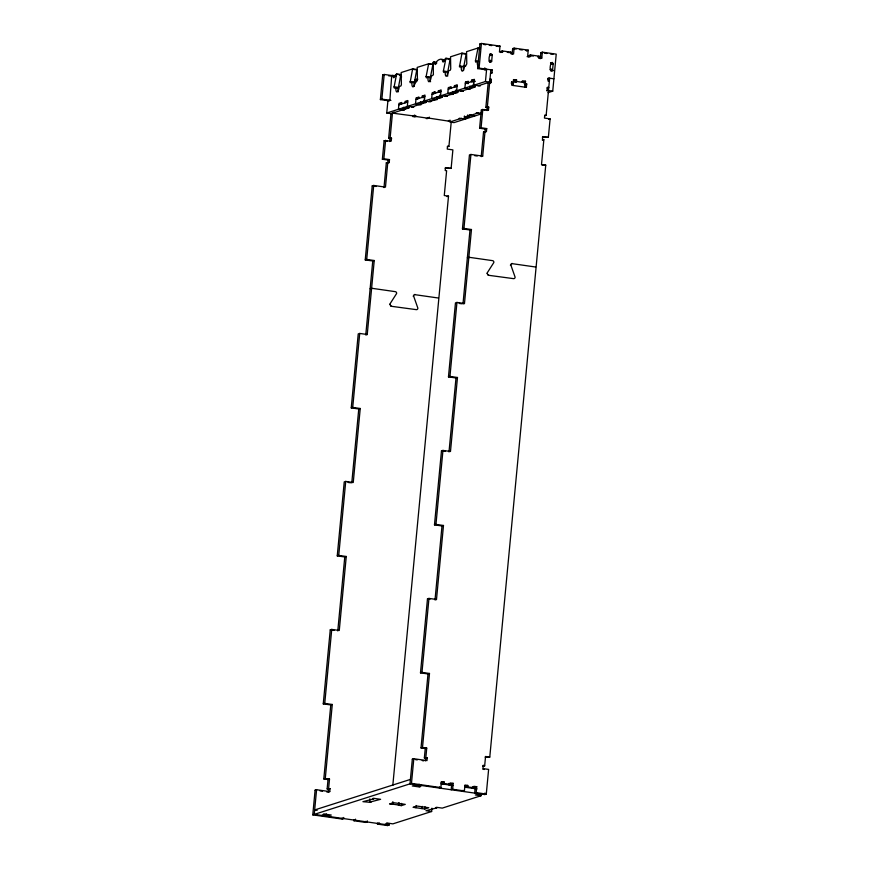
<?xml version="1.0" encoding="UTF-8"?>
<svg xmlns="http://www.w3.org/2000/svg" width="869" height="869" viewBox="0 0 869 869"><rect width="100%" height="100%" fill="white"/><g stroke="black" fill="none" stroke-linecap="round" stroke-linejoin="round"><path stroke-width="1.3" d="M428.602 64.187L432.892 64.382L428.656 63.752L426.071 76.798L426.353 77.862L428.004 77.363A5.008 1.575 -81.9 0 0 429.177 81.762A5.008 1.575 -81.9 0 0 431.285 76.309L433.381 74.821L433.24 62.286L434.391 61.96L434.652 62.796A3.009 0.945 -81.9 0 0 435.402 64.469A3.009 0.945 -81.9 0 0 436.52 62.199C436.705 60.037 442.549 57.636 442.484 60.298A3.009 0.945 -81.9 0 0 443.233 61.971A3.009 0.945 -81.9 0 0 444.352 59.7L445.949 58.234L450.185 58.842L447.644 72.583M492.267 54.812C490.083 50.836 488.02 59.613 489.551 60.863A1.13 1.054 72.3 0 0 490.507 62.123A1.13 1.054 72.3 0 0 491.669 61.167L492.267 54.812L491.159 55.171M553.195 63.524C550.924 59.059 549.447 69.075 550.479 69.563A1.13 1.054 72.3 0 0 551.435 70.823A1.13 1.054 72.3 0 0 552.597 69.868L553.195 63.524L552.087 63.871M396.536 74.408L400.826 74.604L396.601 73.974L394.015 87.497L394.309 88.084L398.056 87.888A5.008 1.575 -81.9 0 0 398.404 91.777M395.938 87.584A5.008 1.575 -81.9 0 0 397.111 91.995A5.008 1.575 -81.9 0 0 399.229 86.531L400.935 85.933L401.391 84.673L401.174 72.54L412.623 68.868L416.859 69.466L414.285 82.99M445.949 58.234L443.353 71.236L443.635 72.344L445.286 71.845A5.008 1.575 -81.9 0 0 446.47 76.255A5.008 1.575 -81.9 0 0 448.578 70.791L450.24 70.248L450.739 68.933L450.533 56.8L461.982 53.128L466.218 53.726L463.655 67.369M432.838 64.762L430.307 77.797M480.133 48.316L478.015 48.012L475.419 61.058L475.701 62.123L477.353 61.623A5.008 1.575 -81.9 0 0 478.384 66.055M400.783 74.962L398.274 88.214M412.623 68.868L410.092 82.642L416.284 82.077M461.982 53.128L459.451 66.913L465.632 66.337M343.766 817.479L343.657 818.587L342.18 819.065L312.775 814.861L315.099 790.193L316.577 789.725L329.753 791.605L330.035 788.65L327.146 788.922L328.026 779.547L329.514 779.069L328.623 788.444M330.785 704.944L323.8 778.939L325.278 778.472L332.273 704.477L330.785 704.944L323.257 703.868L330.253 629.873L331.741 629.406L339.268 630.481L346.264 556.486L338.736 555.41L337.248 555.888L344.243 481.893L345.721 481.415L353.248 482.491L360.244 408.495L352.716 407.42L351.239 407.898L358.234 333.902L359.712 333.435L367.239 334.511L374.235 260.515L366.707 259.44L365.23 259.907L372.225 185.923L373.703 185.445L385.467 187.128L388.019 160.048L389.497 159.581L389.225 162.536L386.325 162.807L383.989 187.595M389.442 100.891L380.383 99.587L382.718 74.93L384.196 74.452L395.808 76.114M316.577 789.725L314.252 814.383L389.062 825.083L389.203 823.54M323.257 703.868L324.745 703.401L331.741 629.406M338.736 555.41L345.721 481.415M352.716 407.42L359.712 333.435M366.707 259.44L373.703 185.445M380.383 99.587L381.86 99.12L384.196 74.452M337.78 630.948L344.776 556.964L346.264 556.486M351.771 482.968L358.767 408.973L360.244 408.495M374.235 260.515L372.758 260.982L365.762 334.978L367.239 334.511M388.019 160.048L382.371 159.244L384.12 140.745L391.246 141.082L391.528 138.117L388.639 138.388L390.974 113.6L402.662 109.885M392.386 113.806L386.748 113.003L387.911 100.663L389.888 100.033L391.723 75.527L395.938 75.657M382.371 159.244L383.859 158.777L385.608 140.278M326.223 813.851L326.016 816.067L331.252 815.046L324.202 814.036L323.214 814.351L324.626 814.557L321.78 815.459M326.625 791.844L328.276 792.083L328.558 789.117L330.035 788.65M389.768 141.549L390.051 138.595L391.528 138.117M390.116 137.921L392.516 112.514M393.874 113.339L393.994 112.036M399.827 104.519L399.968 103.042L398.98 103.357L398.426 109.277L404.074 110.081L404.281 107.865M400.652 104.258L400.794 102.781L401.782 102.466L401.641 103.943M403.466 107.3C402.054 110.656 408.245 108.223 408.799 107.919M404.932 102.89L405.073 101.412L406.062 101.097L405.921 102.575M405.584 107.604L405.454 108.983L403.335 108.69L406.714 107.615L408.799 107.865M406.746 102.314L406.877 100.837L407.865 100.522L407.311 106.442L413.937 106.93L412.525 106.735M406.735 106.529L406.627 107.637L408.745 107.941L408.875 106.55M342.18 819.065L342.277 817.957M415.1 82.924L415.415 79.6L417.772 79.253M413.209 115.468L413.079 116.761L414.567 116.294L429.145 118.38L429.275 117.076M416.685 81.349L416.892 79.122M414.567 116.294L414.687 115.001M416.946 99.066L417.077 97.589L416.099 97.904L415.534 103.824L421.183 104.628L418.782 104.736M417.761 98.805L417.902 97.317L418.891 97.002L418.749 98.49M420.574 101.847L420.422 103.237M367.283 820.847L367.185 821.955L365.697 822.422L353.944 820.738L354.041 819.63M422.692 102.14L422.562 103.53L420.422 103.313M423.029 97.122L423.17 95.644L422.182 95.959L422.041 97.437L424.159 97.741M355.519 819.163L355.421 820.271L353.944 820.738M423.855 96.861L423.985 95.384L424.974 95.069L424.42 100.989L430.068 101.792L431.046 101.477L429.644 101.271L437.292 99.479L437.498 97.263M423.953 99.957L423.735 102.184L420.444 103.226L422.562 103.53L425.908 102.455M425.984 101.097L425.853 102.488L423.735 102.184L425.908 102.412M427.689 118.662L427.787 117.554M433.066 93.928L433.207 92.44L432.219 92.755L431.654 98.675L437.292 99.479M433.881 93.656L434.022 92.179L435.011 91.864L434.869 93.341M365.697 822.422L365.806 821.314M369.564 802.185L380.611 799.306L373.551 798.296L372.562 798.611L373.974 798.817L362.927 801.685L370.976 802.38L369.564 802.185L369.879 798.85M436.694 96.698C435.217 100.098 443.483 98.067 442.104 95.948M438.161 92.299L438.302 90.821L439.29 90.506L439.149 91.984M438.812 97.002L438.682 98.393C433.707 98.512 440.246 96.231 442.017 97.274M439.975 91.723L440.116 90.235L441.104 89.92L440.54 95.84L447.166 96.34L445.754 96.133M440.072 94.819L439.866 97.035L441.995 97.328M389.062 825.083L387.574 825.55L377.461 824.105L377.57 822.997M379.047 822.519L378.949 823.627L377.461 824.105M449.186 88.779L449.327 87.302L448.339 87.617L447.774 93.537L453.422 94.341L453.64 92.125M450.012 88.519L450.153 87.041L451.13 86.726L451 88.203M448.437 121.247L448.502 120.509M449.86 121.334L449.979 120.041M452.825 91.56C451.522 94.83 459.484 93.2 458.235 90.81M454.281 87.161L454.422 85.673L455.41 85.358L455.269 86.846M447.448 146.796L448.925 146.329L451.272 121.541L428.243 118.021L426.266 118.651M454.943 91.864L454.813 93.255C447.122 92.31 463.134 91.68 455.986 91.897L456.192 89.681M456.095 86.574L456.236 85.097L457.224 84.782L456.659 90.702L463.296 91.191L461.884 90.995M387.574 825.55L387.726 824.008M392.81 785.391L448.513 196.133L444.276 195.525L446.623 170.737L445.21 170.541L445.493 167.576L451.13 168.39L452.879 149.892L447.242 149.077L447.513 146.122L448.925 146.329M398.708 803.01L398.491 805.226L401.315 805.639L405.269 804.379L393.505 802.695L389.551 803.955L392.375 804.357L392.592 802.141M392.375 804.357L393.081 801.978M468.413 83.63L466.295 83.326L466.436 81.849L465.447 82.164L464.893 88.084L470.531 88.888L468.13 88.996M398.491 805.226L399.197 802.858M467.12 83.066L467.261 81.588L468.239 81.273L468.109 82.751M464.404 116.001C463.101 119.27 471.052 117.641 469.803 115.262M465.925 116.522L465.708 118.89L459.071 118.401L460.483 118.597M401.315 805.639L401.532 803.412M466.512 116.305L466.381 117.695C458.702 116.75 474.713 116.131 467.555 116.337L467.685 114.958M469.933 86.107C468.489 89.388 476.657 87.715 475.343 85.358M474.637 80.209L471.53 80.22L471.4 81.697L473.507 82.001M472.378 81.382L472.519 79.905M472.052 86.411L471.921 87.791C466.935 87.91 473.496 85.629 475.256 86.672M473.301 84.217L473.094 86.444L475.213 86.748M425.853 757.442L426.733 748.068L425.256 748.535L424.365 757.909L427.266 757.638L426.983 760.603L413.807 758.724L412.33 759.191L409.994 783.86L484.804 794.548L486.282 794.07L488.617 769.413L482.968 768.598L483.294 765.144M428.015 673.942L421.02 747.937L422.497 747.459L429.492 673.464L428.015 673.942L420.487 672.867L427.483 598.871L428.96 598.404L436.488 599.48L443.483 525.484L435.956 524.409L434.478 524.876L441.474 450.881L442.951 450.414L450.479 451.489L457.474 377.494L449.946 376.418L448.469 376.896L455.465 302.901L456.942 302.423L464.47 303.498L471.465 229.514L463.937 228.438L462.449 228.905L469.445 154.91L470.933 154.443L482.697 156.116L485.25 129.046L486.727 128.579L486.444 131.534L483.555 131.806L481.209 156.594L482.697 156.116M486.662 69.878L477.613 68.586L479.938 43.917L481.426 43.45L500.001 46.1L499.447 52.021L502.271 52.433L502.412 50.945L510.874 52.162L510.733 53.639L513.557 54.041L514.122 48.121L528.233 50.141L527.679 56.061L530.503 56.463L530.644 54.986L539.106 56.192L538.965 57.669L541.789 58.071L542.354 52.162L556.225 54.139L552.738 91.136L548.057 92.625M312.775 814.861L411.471 783.382L413.807 758.724M420.487 672.867L421.965 672.389L428.96 598.404M435.956 524.409L442.951 450.414M449.946 376.418L456.942 302.423M463.937 228.438L470.933 154.443M477.613 68.586L479.091 68.119L481.426 43.45M484.826 67.847L484.641 69.824L486.618 69.194L485.456 81.523L386.748 113.003M443.483 525.484L442.006 525.951L435.011 599.947L436.488 599.48M449.001 451.956L455.997 377.972L457.474 377.494M462.992 303.976L469.988 229.981L471.465 229.514M485.25 129.046L479.601 128.243L481.35 109.744L488.476 110.081L488.758 107.115L485.858 107.387L488.204 82.598L490.789 82.968M481.882 112.177L481.513 110.548M422.225 806.378L422.019 808.594L424.843 808.996L428.786 807.736L417.033 806.052L413.079 807.312L415.903 807.714L416.11 805.498M417.522 784.935L412.275 785.956L419.336 786.956L420.324 786.641L418.912 786.445L419.119 784.218M479.601 128.243L481.078 127.765L482.827 109.266M484.75 110.059L484.804 109.494M490.279 55.627L490.464 53.65M490.322 60.189L490.192 61.634A1.13 1.054 72.3 0 1 490.018 62.123M425.517 760.886L425.777 758.116L427.266 757.638M487.085 109.559L487.27 107.593L488.758 107.115M487.346 106.92L490.855 69.792M489.616 82.805L491.094 82.327L491.376 79.372L489.964 79.166M490.507 73.43L491.984 72.953L492.267 69.998L479.091 68.119M424.843 808.996L425.05 806.78M500.826 52.531L500.924 51.423L502.412 50.945M384.826 824.475L387.672 823.562L386.26 823.367L387.248 823.052L392.897 823.855L431.621 811.505L431.936 808.181M439.508 786.945L439.399 788.053L440.887 787.586L441.441 781.665L444.265 782.067L444.124 783.545L442.647 784.023L442.788 782.545L444.265 782.067M512.113 54.15L512.645 48.599L514.122 48.121M511.45 83.902L511.656 81.675M512.091 82.077L511.787 85.281L526.375 87.367L526.733 83.609M511.385 82.913L513.481 82.522L513.764 79.568L516.588 79.97L516.447 81.447L514.959 81.925L515.1 80.448L516.588 79.97M513.21 85.488L513.633 81.045L525.397 82.729M451.728 783.816L448.904 783.414L448.762 784.892L450.24 784.425L450.381 782.947L453.205 783.349L452.64 789.269L451.163 789.736L451.728 783.816L453.205 783.349M522.562 82.327L522.703 80.85L525.528 81.251L524.941 87.291M526.723 50.978L528.233 50.141M523.92 83.011L524.04 81.719L525.528 81.251M525.93 87.096L526.136 84.869M530.644 54.986L529.156 55.453L529.015 56.93L530.503 56.463M463.036 790.312L462.927 791.42L464.404 790.942L464.969 785.022L467.794 785.435L467.652 786.912L466.175 787.379L466.305 785.902L467.794 785.435M537.596 56.941L539.106 56.192M539.247 58.397L540.312 58.549L540.866 52.629L542.354 52.162M472.421 786.869L472.291 788.259L473.768 787.781L473.909 786.304L476.733 786.706L476.169 792.626L474.691 793.104L475.245 787.184L476.733 786.706M547.014 91.006L547.372 87.248L548.774 87.573L547.035 88.008M431.621 811.505L425.973 810.701L437.02 807.822L435.608 807.627L436.596 807.312L442.245 808.116L480.97 795.765L481.187 793.549M482.74 766.252L484.663 765.839L485.554 756.475L489.779 757.073L545.743 165.132L541.506 164.523L543.842 139.735L542.441 139.54L542.712 136.574L548.361 137.378L550.11 118.879L544.461 118.075L544.744 115.121L546.156 115.316L549.664 78.199L547.687 78.829M551.25 68.901L551.12 70.346A1.13 1.054 72.3 0 1 550.946 70.834M484.804 794.548L484.956 793.006M400.826 74.604L399.523 75.201M448.828 59.537L450.185 58.842M389.714 304.313L396.579 293.581A1.499 1.412 72.3 0 0 395.352 291.658L371.617 288.258L370.129 288.736L371.617 288.942M486.944 273.311L493.809 262.568A1.499 1.412 72.3 0 0 492.582 260.646L468.836 257.257L467.359 257.724L468.847 257.941M396.601 73.974L394.993 75.44A3.009 0.945 -81.9 0 1 393.885 77.71A3.009 0.945 -81.9 0 1 393.136 76.037L392.864 75.201M428.656 63.752L417.207 67.402L417.424 79.503L416.924 80.86L415.263 81.425A5.008 1.575 -81.9 0 1 413.144 86.878A5.008 1.575 -81.9 0 1 411.971 82.468M478.015 48.012L466.566 51.662L466.783 63.763L466.273 65.121L464.611 65.686A5.008 1.575 -81.9 0 1 462.504 71.139A5.008 1.575 -81.9 0 1 461.32 66.728M498.524 46.578L500.001 46.1M509.397 52.629L510.874 52.162M488.812 61.102L491.669 61.167L489.692 61.797M490.779 70.465L492.267 69.998M538.519 57.832L541.061 57.017M540.312 58.549L541.789 58.071M398.849 104.834L407.724 101.999M415.958 99.381L424.832 96.546M432.067 94.232L440.952 91.408M448.198 89.094L457.083 86.259M465.306 83.641L474.192 80.806M491.376 79.372L489.725 79.818M411.548 107.05L419.77 104.421M428.656 101.586L435.89 99.283M444.776 96.448L452.01 94.145M460.896 91.31L469.119 88.681M478.004 85.857L489.681 82.131M404.074 110.081L401.674 110.189M453.422 94.341L451.022 94.46M550.522 63.394L551.076 63.22M550.023 69.716L552.597 69.868L551.12 70.346L553.238 70.639L550.62 70.498M414.502 116.967L416.479 116.337L392.462 113.133M486.053 109.798L487.042 109.483M461.472 118.282L449.794 122.008L454.031 122.616L481.643 113.806M470.357 115.447L478.58 112.829M486.998 110.548L488.476 110.081M386.325 162.807L389.225 162.536M483.555 131.806L486.444 131.534M544.678 115.794L546.156 115.316M548.632 119.357L550.11 118.879M451.13 168.39L445.134 168.217M548.361 137.378L542.365 137.204M542.365 140.213L543.842 139.735M447.035 196.611L448.513 196.133M545.743 165.132L542.137 165.295M414.687 294.634L438.432 298.024M511.917 263.622L535.662 267.022M413.133 296.155L413.601 296.003A1.499 1.412 72.3 0 1 415.154 294.482M510.364 265.154L510.831 265.002A1.499 1.412 72.3 0 1 512.384 263.481M390.941 306.236L416.305 309.646A1.499 1.412 72.3 0 0 417.859 308.126L413.601 296.003M488.172 275.234L513.536 278.645A1.499 1.412 72.3 0 0 515.089 277.113L510.831 265.002M463.818 303.705L464.47 303.498M328.276 792.083L329.753 791.605M410.418 779.417L314.665 809.951L317.174 810.31M489.779 757.073L485.13 757.095M418.912 786.445L421.758 785.533M415.903 807.714L422.019 808.594M480.568 793.94L475.321 794.961L480.97 795.765M550.555 62.905L551.717 63.904M489.725 54.193L490.789 55.192M479.938 43.917L481.1 44.091M483.425 44.417L485.749 44.754M489.236 45.253L491.702 45.601M496.199 46.242L497.361 46.415M512.645 48.599L516.164 49.099M519.695 49.598L522.345 49.978M525.875 50.489L526.755 50.608M540.866 52.629L542.604 52.879M544.342 53.128L546.938 53.498M550.414 53.997L553.01 54.367M500.924 51.423L503.042 51.727M507.279 52.325L508.865 52.553M529.156 55.453L530.742 55.681M531.274 55.757L533.392 56.061M477.95 48.447L480.068 48.751M527.081 56.659L528.841 56.909M490.138 54.693L492.256 54.997M551.065 63.404L553.184 63.698M461.917 53.552L466.153 54.16M475.441 60.797L478.613 61.254M445.884 58.668L450.12 59.277M442.115 59.461L444.233 59.765M442.484 60.298L444.602 60.602M553.901 78.807L548.252 77.993L547.97 80.958L549.382 81.154M434.283 61.96L436.401 62.264M459.408 65.903L463.644 66.511M433.24 62.286L436.412 62.742M547.828 78.623L549.241 78.818M433.218 62.709L436.77 63.1M490.572 72.757L491.984 72.953M513.166 80.165L515.1 80.448M521.748 81.393L524.04 81.719M443.375 71.019L447.611 71.627M445.286 71.845L447.405 72.149A5.008 1.575 -81.9 0 0 447.763 76.037M514.959 81.925L516.49 82.142M512.069 82.327L513.481 82.522M525.245 84.206L526.657 84.412L524.463 84.782M412.569 69.292L416.805 69.9M485.456 81.523L491.094 82.327M547.09 90.333L552.738 91.136M471.53 80.22L473.648 80.524M475.321 81.425L473.203 81.121L473.344 79.644L474.333 79.329L473.768 85.249L480.405 85.738L478.993 85.542M426.082 76.537L430.318 77.135M465.447 82.164L467.565 82.468M428.004 77.363L430.112 77.656A5.008 1.575 -81.9 0 0 430.589 81.762M400.457 76.776L401.619 76.95M393.136 76.037L395.254 76.342M382.718 74.93L383.881 75.092M388.519 75.755L390.844 76.092M415.415 79.6L416.294 79.731M410.049 81.643L414.285 82.251M434.022 92.179L436.14 92.483M394.015 86.759L398.252 87.367M485.858 107.387L487.27 107.593M381.86 99.12L390.92 100.413M481.752 113.285L476.179 112.937L477.592 113.144M471.346 115.132L468.945 115.251L474.593 116.055M481.078 127.765L486.727 128.579M388.639 138.388L390.051 138.595M384.12 140.745L387.302 141.202M474.68 155.66L477.287 156.029M383.859 158.777L389.497 159.581M372.225 185.923L376.147 186.477M462.449 228.905L469.988 229.981M365.23 259.907L372.758 260.982M459.223 303.433L461.732 303.792M448.469 376.896L455.997 377.972M351.239 407.898L358.767 408.973M441.474 450.881L445.232 451.424M348.013 482.425L350.522 482.784M434.478 524.876L442.006 525.951M337.248 555.888L344.776 556.964M427.483 598.871L429.992 599.23M330.253 629.873L334.022 630.416M421.965 672.389L429.492 673.464M324.745 703.401L332.273 704.477M422.497 747.459L426.733 748.068M421.02 747.937L425.256 748.535M483.251 765.643L484.663 765.839M424.365 757.909L425.777 758.116M412.33 759.191L413.155 759.31M415.621 759.658L417.272 759.897M422.204 760.603L423.855 760.842M482.903 769.271L484.315 769.478M441.017 782.285L442.788 782.545M464.546 785.652L466.305 785.902M473.127 786.879L475.245 787.184M444.124 783.545L450.24 784.425M467.652 786.912L473.768 787.781M440.887 783.773L452.923 785.489M464.948 787.205L476.983 788.933M411.471 783.382L440.887 787.586M452.64 789.269L464.404 790.942M476.169 792.626L486.282 794.07M325.278 778.472L329.514 779.069M323.8 778.939L328.026 779.547M327.146 788.922L328.558 789.117M315.099 790.193L315.925 790.312M320.042 790.899L322.508 791.257M392.875 804.194L398.99 805.074M391.408 306.084A1.499 1.412 72.3 0 1 390.181 304.161M488.628 275.082A1.499 1.412 72.3 0 1 487.4 273.159M414.328 86.411A5.008 1.575 -81.9 0 1 414.089 82.772M463.59 70.367A5.008 1.575 -81.9 0 1 463.438 67.032"/></g></svg>
